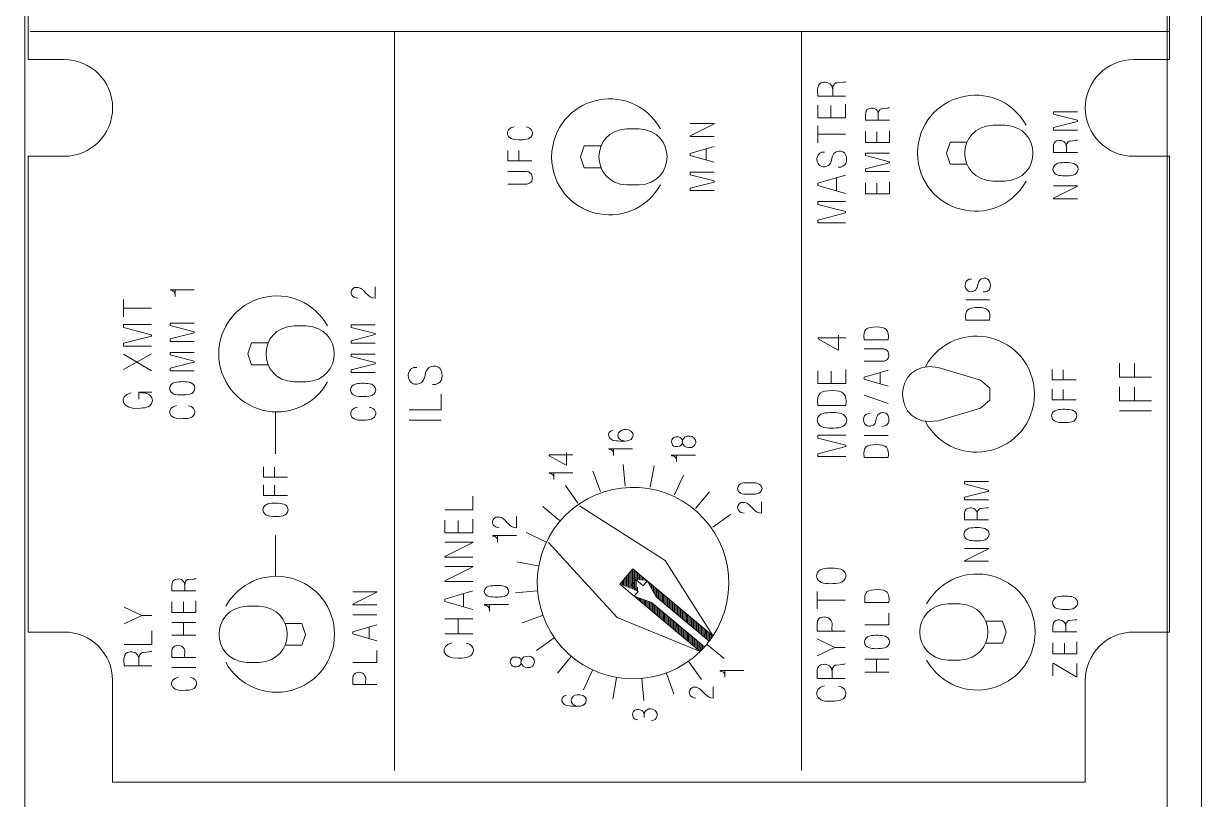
# Model space of a CAD drawing. Header units: millimetres. Extents: x 0.4 to 14.3, y 0.4 to 10.4.
# Drawn here: x 6.246 to 7.782, y 3.305 to 4.317 of the extents above; entities that cross this region are included whole.
import ezdxf

# ---------------------------------------------------------------- set-up
doc = ezdxf.new("R2010")
doc.units = ezdxf.units.MM
doc.layers.add('PDF_Geometry', color=7, linetype='Continuous')

msp = doc.modelspace()

# ---------------------------------------------------------------- linework, layer by layer
at = {"layer": 'PDF_Geometry', "lineweight": 15}
for points in [[(5.992, 1.6783), (5.3644, 1.6389), (5.6462, 8.9164), (7.7816, 9.8703), (7.7816, 1.7907), (7.3202, 1.7617)], [(7.7367, 3.264), (7.7367, 7.559), (7.7248, 7.559)], [(7.7367, 3.2893), (6.248, 3.2893), (6.248, 5.1276), (7.7367, 5.1276)], [(6.2547, 4.3063), (7.7401, 4.3063)], [(6.7296, 4.3063), (6.7296, 3.3429)], [(7.2603, 4.3063), (7.2603, 3.3429)], [(7.3178, 4.241), (7.317, 4.2405), (7.3157, 4.2405), (7.3149, 4.2401), (7.3068, 4.2393), (7.3051, 4.2393), (7.3038, 4.2384), (7.303, 4.2376), (7.3022, 4.2363), (7.3013, 4.235), (7.3013, 4.2337), (7.3009, 4.2325), (7.3009, 4.2219)], [(7.2814, 4.2219), (7.3178, 4.2219)], [(7.2814, 4.2103), (7.2814, 4.1938), (7.3178, 4.1938), (7.3178, 4.2116)], [(7.2987, 4.1938), (7.2987, 4.2099)], [(7.3749, 4.2071), (7.3742, 4.2067), (7.3731, 4.2067), (7.3724, 4.2063), (7.3655, 4.2056), (7.3641, 4.2056), (7.363, 4.2049), (7.3622, 4.2042), (7.3615, 4.2031), (7.3608, 4.202), (7.3608, 4.2009), (7.3604, 4.1998), (7.3604, 4.1907)], [(7.62, 4.2018), (7.5887, 4.2018), (7.5887, 4.1986), (7.62, 4.1906), (7.62, 4.1891), (7.5887, 4.1811), (7.5887, 4.1779), (7.62, 4.1779)], [(7.0485, 4.1794), (7.0326, 4.1794)], [(7.115, 4.1863), (7.1462, 4.1863), (7.1462, 4.1859), (7.115, 4.1703), (7.115, 4.1695), (7.1462, 4.1695)], [(7.2814, 4.1835), (7.2814, 4.161)], [(7.3437, 4.1907), (7.3749, 4.1907)], [(7.3437, 4.1758), (7.3437, 4.1617), (7.3749, 4.1617), (7.3749, 4.1769)], [(7.5255, 4.1843), (7.5096, 4.1843)], [(7.3178, 4.1725), (7.2814, 4.1725)], [(7.3586, 4.1617), (7.3586, 4.1755)], [(7.476, 4.162), (7.454, 4.162), (7.4492, 4.1477), (7.454, 4.1334), (7.476, 4.1334)], [(7.62, 4.1649), (7.6193, 4.1645), (7.6182, 4.1645), (7.6174, 4.1642), (7.6105, 4.1634), (7.6091, 4.1634), (7.608, 4.1627), (7.6073, 4.162), (7.6065, 4.1609), (7.6058, 4.1598), (7.6058, 4.1587), (7.6055, 4.1576), (7.6055, 4.1485)], [(6.8774, 4.1514), (6.8774, 4.1376), (6.9086, 4.1376)], [(6.8919, 4.1376), (6.8919, 4.151)], [(6.999, 4.1572), (6.977, 4.1572), (6.9723, 4.1429), (6.977, 4.1286), (6.999, 4.1286)], [(7.1462, 4.1566), (7.115, 4.1475), (7.115, 4.1449), (7.1462, 4.1358)], [(7.1361, 4.1387), (7.1361, 4.1537)], [(7.3749, 4.1479), (7.3437, 4.1479), (7.3437, 4.1446), (7.3749, 4.1366), (7.3749, 4.1352), (7.3437, 4.1272), (7.3437, 4.1239), (7.3749, 4.1239)], [(7.5887, 4.1485), (7.62, 4.1485)], [(6.8774, 4.1238), (6.9024, 4.1238), (6.9035, 4.1234), (6.9046, 4.1234), (6.9057, 4.1227)], [(6.9093, 4.1154), (6.9093, 4.114), (6.909, 4.1129), (6.9086, 4.1114), (6.9079, 4.1104), (6.9068, 4.1093), (6.9057, 4.1085), (6.9046, 4.1082), (6.9035, 4.1078), (6.9024, 4.1075), (6.8774, 4.1075)], [(7.1462, 4.1229), (7.115, 4.1229), (7.115, 4.1196), (7.1462, 4.1116), (7.1462, 4.1101), (7.115, 4.1022), (7.115, 4.0989), (7.1462, 4.0989)], [(7.3178, 4.1192), (7.2814, 4.1087), (7.2814, 4.1057), (7.3178, 4.0951)], [(7.306, 4.0985), (7.306, 4.1158)], [(7.0326, 4.1063), (7.0485, 4.1063)], [(7.3437, 4.109), (7.3437, 4.0949), (7.3749, 4.0949), (7.3749, 4.1101)], [(7.3586, 4.0949), (7.3586, 4.1087)], [(7.5096, 4.1112), (7.5255, 4.1112)], [(7.5887, 4.1051), (7.62, 4.1051), (7.62, 4.1048), (7.5887, 4.0891), (7.5887, 4.0884), (7.62, 4.0884)], [(7.3178, 4.0848), (7.2814, 4.0848), (7.2814, 4.081), (7.3178, 4.0717), (7.3178, 4.07), (7.2814, 4.0606), (7.2814, 4.0568), (7.3178, 4.0568)], [(6.4685, 3.9698), (6.4376, 3.9698), (6.4376, 3.9691), (6.439, 3.9691), (6.4401, 3.9688), (6.4412, 3.968), (6.4423, 3.9673), (6.443, 3.9662), (6.4438, 3.9648), (6.4438, 3.9611)], [(6.4438, 3.9698), (6.4438, 3.9633)], [(6.6753, 3.971), (6.6764, 3.9717), (6.6774, 3.9725), (6.6785, 3.9728), (6.6825, 3.9728), (6.6862, 3.9714)], [(6.7043, 3.9587), (6.7043, 3.9736)], [(6.3766, 3.9569), (6.3766, 3.9344)], [(7.4743, 3.9565), (7.5055, 3.9565)], [(6.4131, 3.9458), (6.3766, 3.9458)], [(6.4131, 3.9242), (6.3766, 3.9242), (6.3766, 3.9204), (6.4131, 3.9111), (6.4131, 3.9094), (6.3766, 3.9001), (6.3766, 3.8962), (6.4131, 3.8962)], [(6.4685, 3.9262), (6.4372, 3.9262), (6.4372, 3.923), (6.4685, 3.915), (6.4685, 3.9135), (6.4372, 3.9055), (6.4372, 3.9022), (6.4685, 3.9022)], [(6.6146, 3.9227), (6.5987, 3.9227)], [(6.7043, 3.924), (6.6731, 3.924), (6.6731, 3.9207), (6.7043, 3.9127), (6.7043, 3.9112), (6.6731, 3.9033), (6.6731, 3.9), (6.7043, 3.9)], [(7.4743, 3.9299), (7.5055, 3.9299)], [(6.5651, 3.9004), (6.5431, 3.9004), (6.5383, 3.8861), (6.5431, 3.8718), (6.5651, 3.8718)], [(7.318, 3.9068), (7.282, 3.9068), (7.282, 3.9055), (7.3079, 3.8911), (7.3083, 3.8911), (7.3083, 3.9106)], [(7.342, 3.9045), (7.3732, 3.9045)], [(6.4131, 3.8861), (6.3766, 3.8657)], [(6.4131, 3.864), (6.3766, 3.8857)], [(6.4685, 3.8881), (6.4372, 3.8881), (6.4372, 3.8848), (6.4685, 3.8768), (6.4685, 3.8754), (6.4372, 3.8674), (6.4372, 3.8641), (6.4685, 3.8641)], [(6.7043, 3.8859), (6.6731, 3.8859), (6.6731, 3.8826), (6.7043, 3.8747), (6.7043, 3.8732), (6.6731, 3.8652), (6.6731, 3.8619), (6.7043, 3.8619)], [(7.342, 3.8928), (7.367, 3.8928), (7.3681, 3.8924), (7.3692, 3.8924), (7.3703, 3.8917)], [(7.3739, 3.8844), (7.3739, 3.883), (7.3736, 3.8819), (7.3732, 3.8804), (7.3725, 3.8793), (7.3714, 3.8782), (7.3703, 3.8775), (7.3692, 3.8772), (7.3681, 3.8768), (7.367, 3.8764), (7.342, 3.8764)], [(7.6748, 3.874), (7.6748, 3.8556), (7.7165, 3.8556)], [(7.6942, 3.8556), (7.6942, 3.8735)], [(7.2816, 3.864), (7.2816, 3.8474), (7.318, 3.8474), (7.318, 3.8652)], [(7.299, 3.8474), (7.299, 3.8635)], [(7.3732, 3.8647), (7.342, 3.8557), (7.342, 3.8531), (7.3732, 3.844)], [(7.363, 3.8469), (7.363, 3.8618)], [(7.4383, 3.7988), (7.4938, 3.8155), (7.5056, 3.8258), (7.5056, 3.8414), (7.4938, 3.8517), (7.4383, 3.8684)], [(7.587, 3.8659), (7.587, 3.8521), (7.6182, 3.8521)], [(7.6015, 3.8521), (7.6015, 3.8655)], [(6.5987, 3.8496), (6.6146, 3.8496)], [(7.587, 3.8399), (7.587, 3.8261), (7.6182, 3.8261)], [(7.6015, 3.8261), (7.6015, 3.8395)], [(7.6748, 3.8432), (7.6748, 3.8248), (7.7165, 3.8248)], [(7.6942, 3.8248), (7.6942, 3.8427)], [(6.3965, 3.8271), (6.3965, 3.836), (6.4135, 3.836)], [(6.7904, 3.8334), (6.7904, 3.8131), (6.7487, 3.8131)], [(7.342, 3.8323), (7.3732, 3.8214)], [(6.5746, 3.8105), (6.5746, 3.7556)], [(7.2816, 3.8188), (7.318, 3.8188)], [(7.6748, 3.8119), (7.7165, 3.8119)], [(6.7487, 3.7999), (6.7904, 3.7999)], [(7.318, 3.7802), (7.2816, 3.7802), (7.2816, 3.7763), (7.318, 3.767), (7.318, 3.7653), (7.2816, 3.756), (7.2816, 3.7522), (7.318, 3.7522)], [(7.342, 3.7795), (7.3732, 3.7795)], [(7.0399, 3.7625), (7.009, 3.7625), (7.009, 3.7618), (7.0105, 3.7618), (7.0116, 3.7615), (7.0127, 3.7607), (7.0138, 3.76), (7.0145, 3.7589), (7.0152, 3.7575), (7.0152, 3.7538)], [(7.0152, 3.7625), (7.0152, 3.756)], [(7.1197, 3.7659), (7.1204, 3.7666), (7.1212, 3.7677), (7.1219, 3.7692), (7.1223, 3.7702), (7.1223, 3.7717)], [(6.9622, 3.7545), (6.9313, 3.7545), (6.9313, 3.7534), (6.9534, 3.741), (6.9538, 3.741), (6.9538, 3.7577)], [(7.1219, 3.7542), (7.091, 3.7542), (7.091, 3.7534), (7.0925, 3.7534), (7.0936, 3.7531), (7.0947, 3.7523), (7.0957, 3.7516), (7.0965, 3.7505), (7.0972, 3.7491), (7.0972, 3.7454)], [(7.0972, 3.7542), (7.0972, 3.7476)], [(7.342, 3.7511), (7.3732, 3.7511)], [(6.5588, 3.739), (6.5588, 3.7252), (6.5901, 3.7252)], [(6.5734, 3.7252), (6.5734, 3.7386)], [(6.9884, 3.7331), (6.9981, 3.7065)], [(7.0278, 3.7418), (7.0302, 3.7137)], [(7.068, 3.74), (7.0631, 3.7122)], [(6.9622, 3.7311), (6.9313, 3.7311), (6.9313, 3.7304), (6.9327, 3.7304), (6.9338, 3.73), (6.9349, 3.7293), (6.936, 3.7286), (6.9367, 3.7275), (6.9374, 3.726), (6.9374, 3.7224)], [(6.9374, 3.7311), (6.9374, 3.7246)], [(7.1064, 3.7279), (7.0945, 3.7023)], [(7.5039, 3.7199), (7.4727, 3.7199), (7.4727, 3.7166), (7.5039, 3.7086), (7.5039, 3.7072), (7.4727, 3.6992), (7.4727, 3.6959), (7.5039, 3.6959)], [(6.5588, 3.7152), (6.5588, 3.7014), (6.5901, 3.7014)], [(6.5734, 3.7014), (6.5734, 3.7149)], [(6.8316, 3.7007), (6.8316, 3.6829), (6.7951, 3.6829)], [(6.9527, 3.7145), (6.9689, 3.6913)], [(7.1404, 3.7063), (7.1222, 3.6846)], [(6.923, 3.6873), (6.9447, 3.6691)], [(7.179, 3.6907), (7.1801, 3.6914), (7.1812, 3.6922), (7.1823, 3.6925), (7.1863, 3.6925), (7.1881, 3.6918), (7.1899, 3.6911)], [(7.2081, 3.6784), (7.2081, 3.6932)], [(7.5039, 3.686), (7.5032, 3.6856), (7.5021, 3.6856), (7.5014, 3.6853), (7.4945, 3.6845), (7.493, 3.6845), (7.4919, 3.6838), (7.4912, 3.6831), (7.4905, 3.682), (7.4897, 3.6809), (7.4897, 3.6798), (7.4894, 3.6787), (7.4894, 3.6697)], [(6.7951, 3.6694), (6.7951, 3.6529), (6.8316, 3.6529), (6.8316, 3.6707)], [(6.8595, 3.6716), (6.8606, 3.6723), (6.8617, 3.6731), (6.8628, 3.6734), (6.8668, 3.6734), (6.8686, 3.6727), (6.8704, 3.672)], [(6.8886, 3.6593), (6.8886, 3.6742)], [(7.1676, 3.6766), (7.1445, 3.6604)], [(6.8125, 3.6529), (6.8125, 3.669)], [(7.4727, 3.6697), (7.5039, 3.6697)], [(6.5746, 3.6492), (6.5746, 3.5961)], [(6.7951, 3.6406), (6.8316, 3.6406), (6.8316, 3.6402), (6.7951, 3.622), (6.7951, 3.6211), (6.8316, 3.6211)], [(6.8886, 3.6493), (6.8577, 3.6493), (6.8577, 3.6486), (6.8592, 3.6486), (6.8602, 3.6483), (6.8613, 3.6475), (6.8624, 3.6468), (6.8632, 3.6457), (6.8639, 3.6443), (6.8639, 3.6406)], [(6.8639, 3.6493), (6.8639, 3.6428)], [(6.9014, 3.6533), (6.927, 3.6413)], [(7.4727, 3.6324), (7.5039, 3.6324), (7.5039, 3.632), (7.4727, 3.6164), (7.4727, 3.6157), (7.5039, 3.6157)], [(6.7951, 3.6088), (6.8316, 3.6088), (6.8316, 3.6084), (6.7951, 3.5902), (6.7951, 3.5893), (6.8316, 3.5893)], [(6.8892, 3.6149), (6.9171, 3.61)], [(6.4709, 3.5934), (6.4702, 3.593), (6.4691, 3.593), (6.4683, 3.5926), (6.4614, 3.5919), (6.46, 3.5919), (6.4589, 3.5912), (6.4582, 3.5905), (6.4574, 3.5894), (6.4567, 3.5883), (6.4567, 3.5872), (6.4563, 3.5861), (6.4563, 3.577)], [(7.0299, 3.5834), (7.0299, 3.5939)], [(7.0316, 3.5827), (7.0316, 3.5958)], [(7.0332, 3.5821), (7.0332, 3.5978)], [(7.0349, 3.5814), (7.0349, 3.5997)], [(7.0365, 3.5807), (7.0365, 3.6017)], [(7.0382, 3.5801), (7.0382, 3.6037)], [(7.0398, 3.5794), (7.0398, 3.6056)], [(7.0415, 3.5788), (7.0415, 3.6049)], [(7.0431, 3.5781), (7.0431, 3.6035)], [(7.0448, 3.5918), (7.0448, 3.6022)], [(7.0464, 3.5916), (7.0464, 3.6008)], [(7.0481, 3.5914), (7.0481, 3.5994)], [(7.0497, 3.5912), (7.0497, 3.598)], [(7.0514, 3.591), (7.0514, 3.5966)], [(7.053, 3.5909), (7.053, 3.5953)], [(7.0547, 3.5907), (7.0547, 3.5939)], [(7.025, 3.5853), (7.025, 3.588)], [(7.0267, 3.5847), (7.0267, 3.5899)], [(7.0283, 3.584), (7.0283, 3.5919)], [(7.0448, 3.5774), (7.0448, 3.59)], [(7.0464, 3.5768), (7.0464, 3.5818)], [(7.0563, 3.5905), (7.0563, 3.5925)], [(7.0579, 3.5903), (7.0579, 3.5911)], [(7.0608, 3.5872), (7.0608, 3.5887)], [(7.0624, 3.5844), (7.0624, 3.5873)], [(7.0641, 3.5815), (7.0641, 3.586)], [(7.0657, 3.5786), (7.0657, 3.5846)], [(7.0673, 3.5758), (7.0674, 3.5832)], [(7.069, 3.5729), (7.069, 3.5818)], [(7.0706, 3.5701), (7.0707, 3.5804)], [(7.0723, 3.5685), (7.0723, 3.5791)], [(7.0739, 3.5671), (7.0739, 3.5777)], [(6.4396, 3.577), (6.4709, 3.577)], [(6.4396, 3.563), (6.4396, 3.5489), (6.4709, 3.5489), (6.4709, 3.5641)], [(6.4545, 3.5489), (6.4545, 3.5627)], [(6.6755, 3.5758), (6.7067, 3.5758), (6.7067, 3.5754), (6.6755, 3.5598), (6.6755, 3.559), (6.7067, 3.559)], [(6.8316, 3.5771), (6.7951, 3.5665), (6.7951, 3.5635), (6.8316, 3.5529)], [(6.8197, 3.5563), (6.8197, 3.5737)], [(6.8875, 3.5746), (6.9156, 3.5771)], [(7.0423, 3.5701), (7.0423, 3.5701)], [(7.044, 3.5687), (7.044, 3.5695)], [(7.0456, 3.5673), (7.0456, 3.5689)], [(7.0472, 3.5659), (7.0472, 3.5683)], [(7.0489, 3.5646), (7.0489, 3.5677)], [(7.0505, 3.5632), (7.0505, 3.5671)], [(7.0522, 3.5618), (7.0522, 3.5665)], [(7.0538, 3.5604), (7.0538, 3.5659)], [(7.0555, 3.559), (7.0555, 3.5653)], [(7.0571, 3.5577), (7.0571, 3.5647)], [(7.0588, 3.5563), (7.0588, 3.5641)], [(7.0604, 3.5549), (7.0604, 3.5635)], [(7.0621, 3.5535), (7.0621, 3.5629)], [(7.0637, 3.5521), (7.0637, 3.5623)], [(7.0756, 3.5657), (7.0756, 3.5763)], [(7.0772, 3.5643), (7.0772, 3.5749)], [(7.0789, 3.5629), (7.0789, 3.5735)], [(7.0805, 3.5615), (7.0805, 3.5722)], [(7.0822, 3.5602), (7.0822, 3.5708)], [(7.0838, 3.5588), (7.0838, 3.5694)], [(7.0855, 3.5574), (7.0855, 3.568)], [(7.0871, 3.556), (7.0871, 3.5666)], [(7.0887, 3.5546), (7.0888, 3.5652)], [(7.0904, 3.5533), (7.0904, 3.5639)], [(7.092, 3.5519), (7.0921, 3.5625)], [(7.2806, 3.5762), (7.2806, 3.5537)], [(7.3171, 3.5652), (7.2806, 3.5652)], [(6.3771, 3.556), (6.4004, 3.545), (6.3771, 3.534)], [(6.5533, 3.5571), (6.5374, 3.5571)], [(6.8781, 3.5592), (6.8472, 3.5592), (6.8472, 3.5585), (6.8487, 3.5585), (6.8497, 3.5581), (6.8508, 3.5574), (6.8519, 3.5567), (6.8526, 3.5556), (6.8534, 3.5541), (6.8534, 3.5505)], [(6.8534, 3.5592), (6.8534, 3.5527)], [(7.0654, 3.5507), (7.0654, 3.5614)], [(7.067, 3.5494), (7.067, 3.56)], [(7.0687, 3.548), (7.0687, 3.5586)], [(7.0703, 3.5466), (7.0703, 3.5572)], [(7.0719, 3.5452), (7.072, 3.5558)], [(7.0736, 3.5438), (7.0736, 3.5545)], [(7.0752, 3.5425), (7.0752, 3.5531)], [(7.0769, 3.5411), (7.0769, 3.5517)], [(7.0785, 3.5397), (7.0785, 3.5503)], [(7.0802, 3.5383), (7.0802, 3.5489)], [(7.0818, 3.5369), (7.0818, 3.5475)], [(7.0937, 3.5505), (7.0937, 3.5611)], [(7.0953, 3.5491), (7.0953, 3.5597)], [(7.097, 3.5477), (7.097, 3.5583)], [(7.0986, 3.5463), (7.0986, 3.557)], [(7.1003, 3.545), (7.1003, 3.5556)], [(7.1019, 3.5436), (7.1019, 3.5542)], [(7.1036, 3.5422), (7.1036, 3.5528)], [(7.1052, 3.5408), (7.1052, 3.5514)], [(7.1069, 3.5394), (7.1069, 3.5501)], [(7.1085, 3.5381), (7.1085, 3.5487)], [(7.1102, 3.5367), (7.1102, 3.5473)], [(7.3429, 3.5621), (7.3742, 3.5621)], [(7.3742, 3.5483), (7.3742, 3.5331), (7.3429, 3.5331)], [(7.4668, 3.5601), (7.4509, 3.5601)], [(6.4004, 3.545), (6.4135, 3.545)], [(6.4396, 3.536), (6.4709, 3.536)], [(6.4545, 3.5193), (6.4545, 3.536)], [(6.587, 3.5062), (6.6089, 3.5062), (6.6137, 3.5205), (6.6089, 3.5348), (6.587, 3.5348)], [(6.6755, 3.5458), (6.7067, 3.5458)], [(6.7067, 3.5329), (6.6755, 3.5238), (6.6755, 3.5213), (6.7067, 3.5122)], [(6.7951, 3.5407), (6.8316, 3.5407)], [(6.8125, 3.5212), (6.8125, 3.5407)], [(6.8962, 3.5353), (6.9227, 3.545)], [(7.0835, 3.5356), (7.0835, 3.5462)], [(7.0851, 3.5342), (7.0851, 3.5448)], [(7.0868, 3.5328), (7.0868, 3.5434)], [(7.0884, 3.5314), (7.0884, 3.542)], [(7.0901, 3.53), (7.0901, 3.5406)], [(7.0917, 3.5287), (7.0917, 3.5393)], [(7.0933, 3.5273), (7.0934, 3.5379)], [(7.095, 3.5259), (7.095, 3.5365)], [(7.0966, 3.5245), (7.0967, 3.5351)], [(7.0983, 3.5231), (7.0983, 3.5337)], [(7.0999, 3.5217), (7.0999, 3.5323)], [(7.1118, 3.5353), (7.1118, 3.5459)], [(7.1134, 3.5339), (7.1135, 3.5445)], [(7.1151, 3.5325), (7.1151, 3.5432)], [(7.1167, 3.5312), (7.1167, 3.5418)], [(7.1184, 3.5298), (7.1184, 3.5404)], [(7.12, 3.5284), (7.12, 3.539)], [(7.1217, 3.527), (7.1217, 3.5376)], [(7.1233, 3.5256), (7.1233, 3.5362)], [(7.125, 3.5242), (7.125, 3.5349)], [(7.1266, 3.5229), (7.1266, 3.5335)], [(7.1283, 3.5215), (7.1283, 3.5321)], [(7.2827, 3.5405), (7.2819, 3.5392), (7.281, 3.5379), (7.281, 3.5367), (7.2806, 3.5358), (7.2806, 3.5248), (7.3171, 3.5248)], [(7.5004, 3.5092), (7.5224, 3.5092), (7.5272, 3.5235), (7.5224, 3.5378), (7.5004, 3.5378)], [(7.6192, 3.5399), (7.6185, 3.5395), (7.6174, 3.5395), (7.6167, 3.5392), (7.6098, 3.5384), (7.6083, 3.5384), (7.6072, 3.5377), (7.6065, 3.537), (7.6058, 3.5359), (7.605, 3.5348), (7.605, 3.5337), (7.6047, 3.5326), (7.6047, 3.5236)], [(6.4135, 3.5251), (6.4135, 3.5073), (6.3771, 3.5073)], [(6.4396, 3.5193), (6.4709, 3.5193)], [(6.6966, 3.5151), (6.6966, 3.53)], [(6.7951, 3.5212), (6.8316, 3.5212)], [(7.1016, 3.5204), (7.1016, 3.531)], [(7.1032, 3.519), (7.1032, 3.5296)], [(7.1049, 3.5176), (7.1049, 3.5282)], [(7.1065, 3.5162), (7.1065, 3.5268)], [(7.1082, 3.5148), (7.1082, 3.5254)], [(7.1098, 3.5134), (7.1098, 3.5241)], [(7.1115, 3.5121), (7.1115, 3.5227)], [(7.1131, 3.5107), (7.1131, 3.5213)], [(7.1147, 3.5093), (7.1148, 3.5199)], [(7.1164, 3.5079), (7.1164, 3.5185)], [(7.118, 3.5065), (7.1181, 3.5172)], [(7.1299, 3.5201), (7.1299, 3.5307)], [(7.1316, 3.5187), (7.1316, 3.5293)], [(7.1332, 3.5173), (7.1332, 3.528)], [(7.1348, 3.516), (7.1349, 3.5266)], [(7.1365, 3.5146), (7.1365, 3.5252)], [(7.1381, 3.5132), (7.1382, 3.5238)], [(7.1414, 3.5133), (7.1414, 3.521)], [(7.1431, 3.5155), (7.1431, 3.5197)], [(7.588, 3.5236), (7.6192, 3.5236)], [(6.4415, 3.5038), (6.4407, 3.5027), (6.44, 3.5017), (6.44, 3.5006), (6.4396, 3.4998), (6.4396, 3.4904), (6.4709, 3.4904)], [(6.9148, 3.4996), (6.938, 3.5158)], [(7.1197, 3.5052), (7.1197, 3.5158)], [(7.1213, 3.5038), (7.1213, 3.5144)], [(7.123, 3.5024), (7.123, 3.513)], [(7.1246, 3.501), (7.1246, 3.5116)], [(7.1263, 3.4996), (7.1263, 3.5103)], [(7.1296, 3.4996), (7.1296, 3.5075)], [(7.1312, 3.5012), (7.1312, 3.5061)], [(7.1329, 3.503), (7.1329, 3.5047)], [(7.1594, 3.4889), (7.1378, 3.507)], [(7.2806, 3.5145), (7.3039, 3.5035), (7.2806, 3.4925)], [(7.3039, 3.5035), (7.3171, 3.5035)], [(7.588, 3.5095), (7.588, 3.4953), (7.6192, 3.4953), (7.6192, 3.5106)], [(7.6029, 3.4953), (7.6029, 3.5091)], [(6.4135, 3.4984), (6.4127, 3.498), (6.4114, 3.498), (6.4105, 3.4975), (6.4025, 3.4967), (6.4008, 3.4967), (6.3995, 3.4958), (6.3987, 3.495), (6.3978, 3.4937), (6.397, 3.4925), (6.397, 3.4912), (6.3966, 3.4899), (6.3966, 3.4793)], [(6.7067, 3.4993), (6.7067, 3.484), (6.6755, 3.484)], [(6.942, 3.4699), (6.9602, 3.4915)], [(7.3429, 3.4881), (7.3742, 3.4881)], [(7.3578, 3.4713), (7.3578, 3.4881)], [(7.4509, 3.487), (7.4668, 3.487)], [(6.3771, 3.4793), (6.4135, 3.4793)], [(6.4396, 3.4771), (6.4709, 3.4771)], [(6.5374, 3.484), (6.5533, 3.484)], [(6.976, 3.4482), (6.9879, 3.4738)], [(7.1297, 3.4617), (7.1135, 3.4848)], [(7.185, 3.4733), (7.1541, 3.4733), (7.1541, 3.4725), (7.1555, 3.4725), (7.1566, 3.4722), (7.1577, 3.4715), (7.1588, 3.4707), (7.1595, 3.4696), (7.1602, 3.4682), (7.1602, 3.4646)], [(7.1602, 3.4733), (7.1602, 3.4667)], [(7.3171, 3.4822), (7.3162, 3.4817), (7.3149, 3.4817), (7.3141, 3.4813), (7.306, 3.4805), (7.3043, 3.4805), (7.3031, 3.4796), (7.3022, 3.4788), (7.3014, 3.4775), (7.3005, 3.4762), (7.3005, 3.4749), (7.3001, 3.4737), (7.3001, 3.4631)], [(7.3429, 3.4713), (7.3742, 3.4713)], [(7.6192, 3.4823), (7.6192, 3.4649), (7.6181, 3.4649), (7.5891, 3.4823), (7.588, 3.4823), (7.588, 3.4663)], [(6.6773, 3.4686), (6.6766, 3.4675), (6.6759, 3.4664), (6.6759, 3.4653), (6.6755, 3.4646), (6.6755, 3.4552), (6.7067, 3.4552)], [(7.0144, 3.4361), (7.0193, 3.4639)], [(7.0547, 3.4343), (7.0522, 3.4625)], [(7.094, 3.4431), (7.0843, 3.4696)], [(7.2806, 3.4631), (7.3171, 3.4631)], [(7.116, 3.4497), (7.1171, 3.4504), (7.1181, 3.4511), (7.1192, 3.4515), (7.1232, 3.4515), (7.125, 3.4508), (7.1269, 3.45)], [(7.145, 3.4373), (7.145, 3.4522)]]:
    msp.add_lwpolyline(points, dxfattribs=at)
msp.add_lwpolyline([(6.3622, 3.4604, 0.414041), (6.2992, 3.5235), (6.2523, 3.5235), (6.2523, 4.1437), (6.2992, 4.1437, 0.999548), (6.2992, 4.2698), (6.2523, 4.2698), (6.2523, 4.89), (6.2992, 4.89, 0.414004), (6.3622, 4.9531), (6.3622, 5.0857), (7.6302, 5.0857), (7.6302, 4.9531, 0.414004), (7.6932, 4.89), (7.7401, 4.89), (7.7401, 4.2698), (7.6932, 4.2698, 0.999548), (7.6932, 4.1437), (7.7401, 4.1437), (7.7401, 3.5235), (7.6932, 3.5235, 0.414041), (7.6302, 3.4604), (7.6302, 3.3278), (6.3622, 3.3278)], format="xyb", close=True, dxfattribs=at)
for points in [[(6.9305, 3.6401), (7.02, 3.5425), (7.1281, 3.4981), (7.0423, 3.5701), (7.0233, 3.586), (7.0402, 3.606), (7.0591, 3.5902), (7.0709, 3.5696), (7.1401, 3.5115, 0.01737), (7.1447, 3.5179), (7.1447, 3.5183, 19.105298), (7.1281, 3.4982)], [(7.1279, 3.5089), (7.1281, 3.4981, 0.016242), (7.1338, 3.504), (7.0645, 3.5621), (7.0423, 3.5701), (7.0475, 3.5763), (7.038, 3.5843), (7.0444, 3.5919), (7.0539, 3.5839), (7.0591, 3.5902), (7.1449, 3.5181), (7.0824, 3.6169), (6.9707, 3.688)], [(7.1338, 3.504, 0.02012), (7.1398, 3.5118), (7.1398, 3.5224)]]:
    msp.add_lwpolyline(points, format="xyb", dxfattribs=at)
for centre, start, end in [((6.5762, 3.8861), 28.9671, 331.0468), ((6.5759, 3.5206), 208.952, 151.0292)]:
    msp.add_arc(centre, 0.0756, start, end, dxfattribs=at)
for points in [[(7.0763, 4.1794), (7.0367, 4.2473), (6.9363, 4.2214), (6.9345, 4.1429)], [(7.2894, 4.2401), (7.279, 4.2395), (7.2817, 4.229), (7.2814, 4.2219)], [(7.3009, 4.2304), (7.3012, 4.2364), (7.2952, 4.2414), (7.2894, 4.2401)], [(7.5533, 4.1843), (7.5137, 4.2521), (7.4133, 4.2262), (7.4114, 4.1477)], [(7.3604, 4.198), (7.3607, 4.2032), (7.3555, 4.2075), (7.3506, 4.2063)], [(7.3506, 4.2063), (7.3417, 4.2058), (7.344, 4.1968), (7.3437, 4.1907)], [(6.8857, 4.1822), (6.8719, 4.1798), (6.8739, 4.1637), (6.8923, 4.1652)], [(6.9079, 4.1786), (6.9062, 4.1804), (6.9039, 4.1817), (6.9014, 4.1819)], [(6.909, 4.1713), (6.9102, 4.1742), (6.9095, 4.176), (6.9079, 4.1786)], [(7.0326, 4.1063), (6.9841, 4.1088), (6.9841, 4.177), (7.0326, 4.1794)], [(7.0485, 4.1794), (7.0971, 4.177), (7.0971, 4.1088), (7.0485, 4.1063)], [(7.5096, 4.1112), (7.461, 4.1137), (7.461, 4.1818), (7.5096, 4.1843)], [(7.5255, 4.1843), (7.5741, 4.1818), (7.5741, 4.1137), (7.5255, 4.1112)], [(6.8923, 4.1652), (6.8979, 4.1654), (6.9067, 4.1647), (6.909, 4.1713)], [(7.5956, 4.1642), (7.5867, 4.1636), (7.589, 4.1546), (7.5887, 4.1485)], [(7.6055, 4.1558), (7.6057, 4.161), (7.6006, 4.1653), (7.5956, 4.1642)], [(7.2903, 4.149), (7.2802, 4.1502), (7.2773, 4.1375), (7.2839, 4.1317)], [(7.3009, 4.1448), (7.304, 4.1517), (7.3144, 4.153), (7.3178, 4.1456)], [(7.4114, 4.1477), (7.4133, 4.0692), (7.5137, 4.0433), (7.5533, 4.1112)], [(6.9345, 4.1429), (6.9363, 4.0643), (7.0367, 4.0385), (7.0763, 4.1063)], [(7.2839, 4.1317), (7.2871, 4.1294), (7.2897, 4.1296), (7.2932, 4.1308)], [(7.2932, 4.1308), (7.2996, 4.1322), (7.2991, 4.1399), (7.3009, 4.1448)], [(7.3178, 4.1456), (7.3211, 4.1374), (7.3181, 4.1289), (7.3081, 4.1295)], [(7.6055, 4.1355), (7.5981, 4.1352), (7.5894, 4.136), (7.588, 4.1268)], [(7.6211, 4.1268), (7.6198, 4.1352), (7.6123, 4.1352), (7.6055, 4.1355)], [(6.9057, 4.1227), (6.9085, 4.1214), (6.9095, 4.1183), (6.9093, 4.1154)], [(7.588, 4.1268), (7.5894, 4.1182), (7.5965, 4.1185), (7.6036, 4.1181)], [(7.6036, 4.1181), (7.6109, 4.1183), (7.6197, 4.1177), (7.6211, 4.1268)], [(7.4819, 3.9835), (7.4733, 3.9845), (7.4708, 3.9737), (7.4765, 3.9686)], [(7.4845, 3.9679), (7.4899, 3.9691), (7.4894, 3.9757), (7.491, 3.9799)], [(7.491, 3.9799), (7.4936, 3.9858), (7.5026, 3.9869), (7.5055, 3.9806)], [(7.5055, 3.9806), (7.5083, 3.9735), (7.5058, 3.9663), (7.4972, 3.9668)], [(6.6818, 3.9587), (6.6752, 3.9587), (6.6702, 3.9655), (6.6753, 3.971)], [(6.6862, 3.9714), (6.6927, 3.9666), (6.6954, 3.959), (6.7043, 3.9587)], [(7.4765, 3.9686), (7.4791, 3.9667), (7.4815, 3.9669), (7.4845, 3.9679)], [(7.4906, 3.9466), (7.4775, 3.9462), (7.4727, 3.9446), (7.4743, 3.9299)], [(7.5055, 3.9299), (7.5072, 3.9428), (7.5026, 3.9465), (7.4906, 3.9466)], [(7.4217, 3.8694), (7.4608, 3.9381), (7.5621, 3.9126), (7.564, 3.8336)], [(6.5987, 3.8496), (6.5502, 3.852), (6.55, 3.9202), (6.5987, 3.9227)], [(6.6146, 3.9227), (6.6632, 3.9202), (6.6631, 3.852), (6.6146, 3.8496)], [(7.3583, 3.9212), (7.3451, 3.9208), (7.3404, 3.9192), (7.342, 3.9045)], [(7.3732, 3.9045), (7.3749, 3.9174), (7.3702, 3.9211), (7.3583, 3.9212)], [(7.3703, 3.8917), (7.373, 3.8903), (7.3741, 3.8873), (7.3739, 3.8844)], [(6.7589, 3.8684), (6.7474, 3.8698), (6.744, 3.8552), (6.7516, 3.8486)], [(6.771, 3.8636), (6.7745, 3.8715), (6.7865, 3.8729), (6.7904, 3.8646)], [(7.4383, 3.7988), (7.3764, 3.7868), (7.3764, 3.8804), (7.4383, 3.8684)], [(6.7623, 3.8476), (6.7695, 3.8492), (6.7689, 3.8579), (6.771, 3.8636)], [(6.7904, 3.8646), (6.7941, 3.8552), (6.7907, 3.8455), (6.7792, 3.8461)], [(6.4539, 3.8499), (6.4466, 3.8496), (6.4378, 3.8503), (6.4365, 3.8412)], [(6.4365, 3.8412), (6.4379, 3.8326), (6.445, 3.8329), (6.4521, 3.8325)], [(6.4521, 3.8325), (6.4594, 3.8327), (6.4682, 3.8321), (6.4696, 3.8412)], [(6.4696, 3.8412), (6.4683, 3.8496), (6.4608, 3.8496), (6.4539, 3.8499)], [(6.6898, 3.8478), (6.6824, 3.8476), (6.6737, 3.8483), (6.6724, 3.8391)], [(6.6724, 3.8391), (6.6737, 3.8306), (6.6809, 3.8308), (6.688, 3.8304)], [(6.688, 3.8304), (6.6952, 3.8307), (6.7041, 3.8301), (6.7054, 3.8391)], [(6.7054, 3.8391), (6.7041, 3.8476), (6.6967, 3.8475), (6.6898, 3.8478)], [(6.7516, 3.8486), (6.7552, 3.846), (6.7583, 3.8462), (6.7623, 3.8476)], [(6.3864, 3.8352), (6.369, 3.8315), (6.3729, 3.8121), (6.3987, 3.8153)], [(6.4143, 3.8254), (6.4128, 3.8352), (6.4045, 3.8352), (6.3965, 3.8356)], [(6.3987, 3.8153), (6.4063, 3.8161), (6.4127, 3.8164), (6.4143, 3.8254)], [(7.3007, 3.8383), (7.2853, 3.8378), (7.2798, 3.836), (7.2816, 3.8188)], [(7.318, 3.8188), (7.32, 3.8339), (7.3146, 3.8381), (7.3007, 3.8383)], [(7.564, 3.8336), (7.5621, 3.7546), (7.4608, 3.7292), (7.4217, 3.7978)], [(6.4456, 3.8187), (6.4317, 3.8162), (6.4338, 3.8001), (6.4521, 3.8016)], [(6.4677, 3.815), (6.466, 3.8168), (6.4637, 3.8182), (6.4612, 3.8183)], [(6.4688, 3.8078), (6.47, 3.8106), (6.4693, 3.8125), (6.4677, 3.815)], [(6.6814, 3.8167), (6.6676, 3.8143), (6.6696, 3.7981), (6.688, 3.7996)], [(6.7036, 3.8131), (6.7018, 3.8149), (6.6997, 3.8162), (6.6971, 3.8163)], [(6.7047, 3.8058), (6.7059, 3.8087), (6.7052, 3.8104), (6.7036, 3.8131)], [(7.3011, 3.8097), (7.2925, 3.8093), (7.2823, 3.8102), (7.2808, 3.7995)], [(7.3193, 3.7995), (7.3178, 3.8093), (7.3091, 3.8092), (7.3011, 3.8097)], [(7.3496, 3.8083), (7.3409, 3.8093), (7.3384, 3.7984), (7.3441, 3.7934)], [(7.3587, 3.8046), (7.3613, 3.8106), (7.3703, 3.8116), (7.3732, 3.8054)], [(7.6037, 3.8139), (7.5963, 3.8136), (7.5876, 3.8143), (7.5863, 3.8052)], [(7.6193, 3.8052), (7.618, 3.8136), (7.6106, 3.8136), (7.6037, 3.8139)], [(6.4521, 3.8016), (6.4578, 3.8018), (6.4665, 3.8012), (6.4688, 3.8078)], [(6.688, 3.7996), (6.6936, 3.7999), (6.7023, 3.7992), (6.7047, 3.8058)], [(7.2808, 3.7995), (7.2823, 3.7894), (7.2907, 3.7898), (7.299, 3.7893)], [(7.299, 3.7893), (7.3075, 3.7896), (7.3177, 3.7889), (7.3193, 3.7995)], [(7.3441, 3.7934), (7.3469, 3.7914), (7.3491, 3.7916), (7.3521, 3.7927)], [(7.3521, 3.7927), (7.3576, 3.7939), (7.3571, 3.8004), (7.3587, 3.8046)], [(7.3732, 3.8054), (7.376, 3.7983), (7.3735, 3.7911), (7.3648, 3.7916)], [(7.5863, 3.8052), (7.5876, 3.7966), (7.5948, 3.7969), (7.6019, 3.7965)], [(7.6019, 3.7965), (7.6092, 3.7967), (7.6179, 3.7961), (7.6193, 3.8052)], [(7.0149, 3.7866), (7.0042, 3.7845), (7.0085, 3.7729), (7.0181, 3.7728)], [(7.0261, 3.7866), (7.0228, 3.7861), (7.0197, 3.7809), (7.0214, 3.7775)], [(7.0214, 3.7775), (7.0231, 3.7733), (7.028, 3.7727), (7.0319, 3.7725)], [(7.0396, 3.7765), (7.0446, 3.7851), (7.0327, 3.7894), (7.0261, 3.7866)], [(7.0972, 3.7779), (7.0932, 3.7783), (7.0911, 3.7748), (7.0907, 3.7713)], [(7.1052, 3.7735), (7.1033, 3.7774), (7.1013, 3.778), (7.0972, 3.7779)], [(7.115, 3.779), (7.1095, 3.7792), (7.1055, 3.7774), (7.1048, 3.7713)], [(7.1223, 3.7717), (7.1226, 3.775), (7.1184, 3.7795), (7.115, 3.779)], [(7.0181, 3.7728), (7.0237, 3.7727), (7.0365, 3.7706), (7.0396, 3.7765)], [(7.0907, 3.7713), (7.092, 3.7676), (7.0917, 3.766), (7.0961, 3.7652)], [(7.0961, 3.7652), (7.1007, 3.7651), (7.103, 3.765), (7.1052, 3.7695)], [(7.1048, 3.7713), (7.1057, 3.7662), (7.1086, 3.7643), (7.1135, 3.7641)], [(7.1135, 3.7641), (7.1175, 3.7641), (7.1164, 3.7637), (7.1197, 3.7659)], [(7.3583, 3.7678), (7.3451, 3.7674), (7.3404, 3.7658), (7.342, 3.7511)], [(7.3732, 3.7511), (7.3749, 3.7641), (7.3703, 3.7677), (7.3583, 3.7678)], [(7.1928, 3.7181), (7.1862, 3.7178), (7.1779, 3.719), (7.1768, 3.7104)], [(7.2088, 3.7104), (7.2078, 3.7187), (7.199, 3.718), (7.1928, 3.7181)], [(7.1768, 3.7104), (7.1782, 3.7022), (7.1862, 3.7034), (7.1928, 3.7032)], [(7.1928, 3.7032), (7.199, 3.7032), (7.2075, 3.7026), (7.2088, 3.7104)], [(6.5756, 3.6915), (6.5682, 3.6912), (6.5595, 3.692), (6.5581, 3.6828)], [(6.5912, 3.6828), (6.5899, 3.6912), (6.5824, 3.6912), (6.5756, 3.6915)], [(7.1856, 3.6784), (7.179, 3.6783), (7.174, 3.6852), (7.179, 3.6907)], [(7.1899, 3.6911), (7.1965, 3.6864), (7.1992, 3.6786), (7.2081, 3.6784)], [(7.4796, 3.6853), (7.4706, 3.6847), (7.4729, 3.6758), (7.4727, 3.6697)], [(7.4894, 3.6769), (7.4896, 3.6821), (7.4844, 3.6864), (7.4796, 3.6853)], [(6.5581, 3.6828), (6.5595, 3.6742), (6.5666, 3.6745), (6.5737, 3.6741)], [(6.5737, 3.6741), (6.581, 3.6743), (6.5898, 3.6737), (6.5912, 3.6828)], [(6.8661, 3.6593), (6.8595, 3.6592), (6.8545, 3.6662), (6.8595, 3.6716)], [(6.8704, 3.672), (6.877, 3.6672), (6.8796, 3.6596), (6.8886, 3.6593)], [(7.4894, 3.6597), (7.482, 3.6594), (7.4733, 3.6602), (7.4719, 3.651)], [(7.505, 3.651), (7.5037, 3.6594), (7.4963, 3.6594), (7.4894, 3.6597)], [(7.4719, 3.651), (7.4734, 3.6424), (7.4804, 3.6427), (7.4876, 3.6423)], [(7.4876, 3.6423), (7.4908, 3.6423), (7.4966, 3.6424), (7.4995, 3.6437)], [(7.4995, 3.6437), (7.5032, 3.6452), (7.5042, 3.6473), (7.505, 3.651)], [(7.565, 3.5235), (7.5631, 3.6021), (7.4627, 3.6279), (7.4232, 3.5601)], [(6.4563, 3.5843), (6.4566, 3.5894), (6.4514, 3.5938), (6.4465, 3.5926)], [(7.3001, 3.6068), (7.2915, 3.6065), (7.2813, 3.6074), (7.2798, 3.5967)], [(7.2798, 3.5967), (7.2814, 3.5866), (7.2897, 3.587), (7.298, 3.5865)], [(7.298, 3.5865), (7.3065, 3.5868), (7.3167, 3.5861), (7.3183, 3.5967)], [(7.3183, 3.5967), (7.3168, 3.6065), (7.3082, 3.6064), (7.3001, 3.6068)], [(6.4465, 3.5926), (6.4376, 3.5921), (6.4399, 3.5831), (6.4396, 3.577)], [(6.8628, 3.584), (6.8562, 3.5838), (6.8479, 3.5849), (6.8468, 3.5764)], [(6.8788, 3.5764), (6.8778, 3.5846), (6.8691, 3.584), (6.8628, 3.584)], [(7.3593, 3.5788), (7.3461, 3.5784), (7.3414, 3.5768), (7.3429, 3.5621)], [(7.3742, 3.5621), (7.3759, 3.5751), (7.3713, 3.5787), (7.3593, 3.5788)], [(6.8468, 3.5764), (6.8482, 3.5682), (6.8563, 3.5694), (6.8628, 3.5691)], [(6.8628, 3.5691), (6.869, 3.5692), (6.8774, 3.5685), (6.8788, 3.5764)], [(7.6047, 3.5703), (7.5973, 3.57), (7.5886, 3.5708), (7.5873, 3.5616)], [(7.6203, 3.5616), (7.619, 3.5701), (7.6116, 3.57), (7.6047, 3.5703)], [(6.5374, 3.484), (6.4889, 3.4864), (6.4889, 3.5546), (6.5374, 3.5571)], [(6.5533, 3.5571), (6.6019, 3.5546), (6.6019, 3.4864), (6.5533, 3.484)], [(7.4509, 3.487), (7.4023, 3.4895), (7.4024, 3.5577), (7.4509, 3.5601)], [(7.4668, 3.5601), (7.5153, 3.5577), (7.5154, 3.4895), (7.4668, 3.487)], [(7.5873, 3.5616), (7.5886, 3.553), (7.5958, 3.5533), (7.6029, 3.5529)], [(7.6029, 3.5529), (7.6102, 3.5531), (7.6189, 3.5525), (7.6203, 3.5616)], [(7.2899, 3.5434), (7.2873, 3.5427), (7.2847, 3.543), (7.2827, 3.5405)], [(7.2976, 3.54), (7.2948, 3.5434), (7.2925, 3.5424), (7.2899, 3.5434)], [(7.3001, 3.5248), (7.299, 3.5331), (7.3021, 3.534), (7.2976, 3.54)], [(7.5949, 3.5392), (7.5859, 3.5386), (7.5882, 3.5297), (7.588, 3.5236)], [(7.6047, 3.5308), (7.605, 3.536), (7.5997, 3.5403), (7.5949, 3.5392)], [(7.3597, 3.5193), (7.3523, 3.519), (7.3436, 3.5197), (7.3422, 3.5106)], [(7.3753, 3.5106), (7.374, 3.519), (7.3665, 3.5189), (7.3597, 3.5193)], [(7.4232, 3.487), (7.4627, 3.4191), (7.5631, 3.445), (7.565, 3.5235)], [(6.4476, 3.5064), (6.4454, 3.5057), (6.4432, 3.506), (6.4415, 3.5038)], [(6.4542, 3.5035), (6.4518, 3.5064), (6.4498, 3.5055), (6.4476, 3.5064)], [(6.4563, 3.4904), (6.4554, 3.4975), (6.458, 3.4984), (6.4542, 3.5035)], [(6.8049, 3.5093), (6.7887, 3.5066), (6.7911, 3.4877), (6.8125, 3.4894)], [(6.8307, 3.5051), (6.8287, 3.5072), (6.8261, 3.5088), (6.8231, 3.5089)], [(6.832, 3.4966), (6.8334, 3.5), (6.8326, 3.502), (6.8307, 3.5051)], [(7.3422, 3.5106), (7.3436, 3.502), (7.3507, 3.5023), (7.3578, 3.5018)], [(7.3578, 3.5018), (7.3651, 3.5021), (7.3739, 3.5015), (7.3753, 3.5106)], [(6.3851, 3.4975), (6.3746, 3.4969), (6.3774, 3.4865), (6.3771, 3.4793)], [(6.3966, 3.4878), (6.3968, 3.4938), (6.3908, 3.4989), (6.3851, 3.4975)], [(6.8125, 3.4894), (6.8191, 3.4897), (6.8292, 3.4889), (6.832, 3.4966)], [(6.887, 3.4909), (6.883, 3.4914), (6.8809, 3.4879), (6.8805, 3.4844)], [(6.895, 3.4866), (6.8932, 3.4904), (6.8911, 3.4911), (6.887, 3.4909)], [(6.9048, 3.492), (6.8993, 3.4922), (6.8954, 3.4904), (6.8946, 3.4844)], [(6.9121, 3.4848), (6.9124, 3.4881), (6.9082, 3.4925), (6.9048, 3.492)], [(6.6835, 3.4712), (6.6811, 3.4705), (6.6792, 3.4708), (6.6773, 3.4686)], [(6.69, 3.4682), (6.6876, 3.4712), (6.6857, 3.4703), (6.6835, 3.4712)], [(6.8805, 3.4844), (6.8818, 3.4806), (6.8816, 3.4791), (6.8859, 3.4782)], [(6.8859, 3.4782), (6.8904, 3.4781), (6.8928, 3.4781), (6.895, 3.4826)], [(6.8946, 3.4844), (6.8956, 3.4793), (6.8984, 3.4774), (6.9033, 3.4771)], [(6.9033, 3.4771), (6.908, 3.4763), (6.9123, 3.4804), (6.9121, 3.4848)], [(7.2887, 3.4813), (7.2782, 3.4807), (7.2809, 3.4702), (7.2806, 3.4631)], [(7.3001, 3.4716), (7.3004, 3.4776), (7.2944, 3.4827), (7.2887, 3.4813)], [(6.448, 3.4646), (6.4342, 3.4622), (6.4362, 3.446), (6.4545, 3.4475)], [(6.4702, 3.461), (6.4684, 3.4628), (6.4662, 3.4641), (6.4636, 3.4642)], [(6.4712, 3.4537), (6.4724, 3.4566), (6.4717, 3.4583), (6.4702, 3.461)], [(6.6922, 3.4552), (6.6913, 3.4624), (6.6939, 3.463), (6.69, 3.4682)], [(6.4545, 3.4475), (6.4602, 3.4478), (6.4689, 3.4471), (6.4712, 3.4537)], [(6.9539, 3.441), (6.9433, 3.4388), (6.9476, 3.4273), (6.9572, 3.4272)], [(6.9652, 3.441), (6.9618, 3.4404), (6.9587, 3.4353), (6.9604, 3.4319)], [(6.9786, 3.4308), (6.9837, 3.4394), (6.9717, 3.4438), (6.9652, 3.441)], [(7.1225, 3.4373), (7.1159, 3.4373), (7.1109, 3.4442), (7.116, 3.4497)], [(7.1269, 3.45), (7.1335, 3.4453), (7.1361, 3.4376), (7.145, 3.4373)], [(7.2904, 3.4532), (7.2742, 3.4504), (7.2766, 3.4315), (7.298, 3.4333)], [(7.298, 3.4333), (7.3046, 3.4336), (7.3147, 3.4328), (7.3175, 3.4405)], [(7.3162, 3.449), (7.3141, 3.4511), (7.3117, 3.4526), (7.3086, 3.4528)], [(7.3175, 3.4405), (7.3188, 3.4438), (7.3181, 3.4459), (7.3162, 3.449)], [(6.9572, 3.4272), (6.9627, 3.427), (6.9756, 3.425), (6.9786, 3.4308)], [(6.9604, 3.4319), (6.9621, 3.4276), (6.9671, 3.427), (6.971, 3.4268)], [(7.0413, 3.4199), (7.0456, 3.4251), (7.0555, 3.4224), (7.0551, 3.4152)], [(7.0551, 3.4123), (7.0538, 3.4218), (7.0617, 3.4263), (7.0693, 3.4214)], [(7.0409, 3.4127), (7.0394, 3.4148), (7.0402, 3.4179), (7.0413, 3.4199)], [(7.0471, 3.4091), (7.0437, 3.4092), (7.0425, 3.4098), (7.0409, 3.4127)], [(7.0693, 3.4214), (7.0748, 3.4168), (7.0719, 3.4085), (7.0649, 3.408)]]:
    msp.add_open_spline(points, degree=3, dxfattribs=at)

doc.saveas('drawing.dxf')
